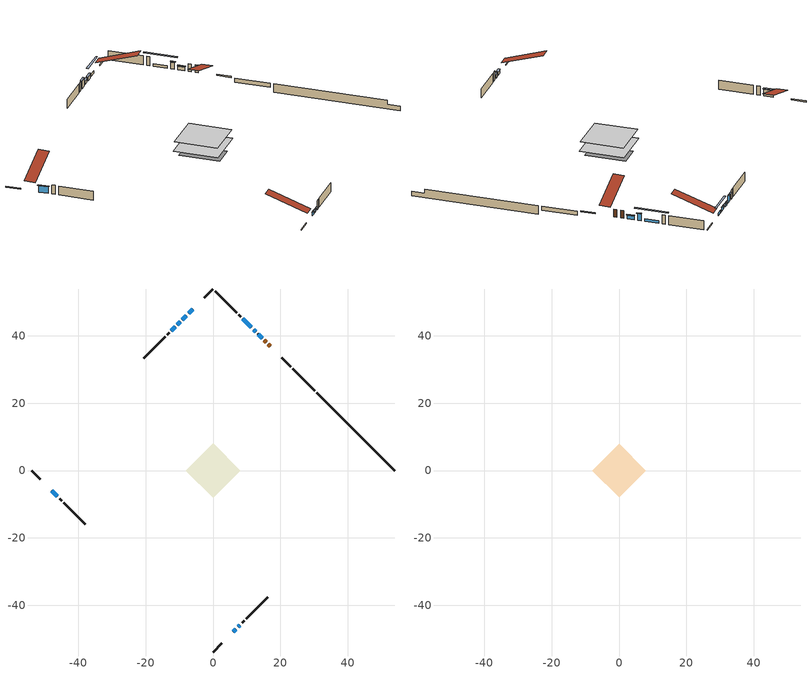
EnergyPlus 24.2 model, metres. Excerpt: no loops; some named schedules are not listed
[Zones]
conditioned space
 floor adiabatic (Floor2 construction): -4.9,0 0,4.9 4.9,0 0,-4.9 z0.9
 floor adiabatic (AdiabaticFloorConstruction): -8.13,0 0,8.13 8.13,0 0,-8.13 z0.9
 floor foundation (Slab1 construction): -5.77,1.68 -1.68,5.77 5.77,-1.68 1.68,-5.77 z-1.42
 floor foundation (Slab2 construction): -4.9,0 0,4.9 4.9,0 0,-4.9 z-0.23
 wall outside (RimJoist1 construction): 0,-53.89 2.65,-51.24 / -53.89,0 -51.24,-2.65 / 0,53.89 -2.65,51.24 / 23.05,30.84 20.4,33.49 z0.9:1.2
 wall outside (AdiabaticWallConstruction 1): 17.07,36.83 16.48,37.41 / 15.82,38.07 15.24,38.65 z0.9:2.93
 wall outside (AdiabaticWallConstruction): 14.58,39.31 13.36,40.53 / -7.9,45.99 -9.12,44.77 z0.9:1.84; -5.99,47.91 -7.24,46.65 / 11.4,42.49 8.89,45 z0.9:1.59; 12.71,41.19 12.06,41.83 / -47.91,-5.99 -46.18,-7.71 z0.9:2.68; -9.78,44.11 -10.57,43.32 z0.9:1.82; -11.23,42.67 -12.34,41.55 z0.9:2.88; 5.98,-47.91 6.78,-47.11 / 7.43,-46.46 8.01,-45.88 z0.9:1.79
 wall outside (Wall1 construction): 8.67,-45.23 9.25,-44.65 / -45.53,-8.37 -44.95,-8.95 / -13,40.89 -13.58,40.32 / 8.23,45.66 7.65,46.24 z0.9:3.34
 wall outside (Wall2 construction): 9.9,-43.99 16.24,-37.65 / -44.29,-9.6 -37.95,-15.94 / -14.23,39.66 -20.57,33.32 / 7,46.9 0.66,53.24 z0.9:3.34
 wall foundation (FoundationWall1 construction): 30.83,23.06,-1.42 30.83,23.06,0.9 51.59,2.31,0.9 51.59,2.31,-0.22 53.89,0,-0.22 53.89,0,-1.42
 wall foundation (FoundationWall2 construction): 30.17,23.72 23.71,30.18 z-0.23:0.9
 window (WindowConstruction): 14.58,39.31 13.36,40.53 z0.9:1.84
 window (WindowConstruction 9): -5.99,47.91 -7.24,46.65 z0.9:1.59
 window (WindowConstruction 1): 12.71,41.19 12.06,41.83 z0.9:2.68
 window (WindowConstruction 2): -47.91,-5.99 -46.18,-7.71 z0.9:2.68
 window (WindowConstruction 3): -7.9,45.99 -9.12,44.77 z0.9:1.84
 window (WindowConstruction 4): -9.78,44.11 -10.57,43.32 z0.9:1.81
 window (WindowConstruction 5): -11.23,42.67 -12.34,41.55 z0.9:2.88
 window (WindowConstruction 6): 5.99,-47.91 6.78,-47.11 z0.9:1.79
 window (WindowConstruction 7): 7.43,-46.46 8.01,-45.88 z0.9:1.79
 window (WindowConstruction 8): 11.4,42.49 8.89,45 z0.9:1.59
 door (Door): 17.06,36.83 16.48,37.41 z0.9:2.93
 door (Door 1): 15.82,38.07 15.24,38.65 z0.9:2.93
 ceiling adiabatic (AdiabaticFloorConstruction): 0,-8.13 8.13,0 0,8.13 -8.13,0 z0.9
attic - vented
 floor to conditioned space (Floor1 construction Reversed): -7.88,0 0,7.88 7.88,0 0,-7.88 z3.34
 roof outside (Roof1 construction): 5.33,-48.56,3.34 -2.34,-40.89,6.96 -4.37,-42.91,6.96 3.31,-50.59,3.34; -48.56,-5.33,3.34 -40.89,2.34,6.96 -42.91,4.37,6.96 -50.59,-3.31,3.34; -5.33,48.56,3.34 2.34,40.89,6.96 4.37,42.91,6.96 -3.31,50.59,3.34; 17.72,36.17,3.34 10.05,28.5,6.96 12.07,26.48,6.96 19.74,34.15,3.34
shading: 13.22,40.67 14.73,39.17 15.02,39.46 13.51,40.96 z2.04; -9.11,44.78 -4.12,49.77 -4.41,50.06 -9.4,45.07 z4.23; 11.92,41.98 12.85,41.04 13.14,41.34 12.21,42.27 z2.88; -46.04,-7.85 -48.05,-5.84 -48.34,-6.13 -46.33,-8.14 z2.88; -9.26,44.63 -7.76,46.13 -8.05,46.43 -9.55,44.92 z2.04; -10.71,43.18 -9.64,44.26 -9.93,44.55 -11,43.47 z2.02; -12.48,41.41 -11.08,42.81 -11.37,43.1 -12.77,41.7 z3.08; 6.92,-46.97 5.84,-48.05 6.13,-48.34 7.21,-47.26 z1.99; 8.15,-45.74 7.29,-46.6 7.58,-46.89 8.44,-46.03 z1.99; 7.02,46.87 13.27,40.62 13.56,40.91 7.31,47.16 z4.23
[Building]
Building 1: Terrain=Suburbs
[Site:Location]
Calgary Intl AP_AB: Latitude {deg}=51.11; Longitude {deg}=-114.02; Time Zone {hr}=-7; Elevation {m}=1084; Keep Site Location Information=Yes
[Site:GroundTemperature:Shallow]
0.326196, -1.55603, -1.70677, -0.813554, 2.7722, 6.34125, 9.43543, 11.3955, 11.562, 9.96783, 6.95256, 3.49299
[Site:WaterMainsTemperature]
Calculation Method=Schedule; Temperature Schedule=mains temperature schedule
[Material] Roughness=Rough; Thermal Absorptance=0.9
Name | Thickness {m} | Conductivity {W/m-K} | Density {kg/m3} | Specific Heat {J/kg-K} | Solar Absorptance | Visible Absorptance
asphalt or fiberglass shingles | 0.00635 | 0.162714 | 1121.4 | 1465.45 | 0.4 | 0.4
ceiling loosefill ins | 0.169333 | 0.0480833 | 16.02 | 1046.75 | 0.7 | 0.7
ceiling stud and cavity | 0.1397 | 0.163581 | 65.682 | 1177.47 | 0.7 | 0.7
concrete 4.0 in. | 0.1016 | 1.803125 | 2242.8 | 837.4 | 0.7 | 0.7
concrete 8.0 in. | 0.2032 | 1.803125 | 2242.8 | 837.4 | 0.7 | 0.7
door material | 0.04445 | 0.053851 | 512.64 | 1214.23 | 0.7 | 0.7
door material 1 | 0.04445 | 0.20624 | 512.64 | 1214.23 | 0.7 | 0.7
exterior vertical ins | 0.0460229 | 0.029427 | 32.04 | 1214.23 | 0.7 | 0.7
exterior vertical ins 1 | 0.0496917 | 0.029427 | 32.04 | 1214.23 | 0.7 | 0.7
floor covering | 0.0127 | 9.015625 | 54.468 | 1339.84 | 0.6 | 0.6
floor covering 1 | 0.0127 | 0.0433444 | 54.468 | 1339.84 | 0.6 | 0.6
floor rigid ins; wall rigid ins | 0.512978 | 0.029427 | 32.04 | 1214.23 | 0.7 | 0.7
floor stud and cavity | 0.0889 | 0.266847 | 50.32683 | 1063.81 | 0.7 | 0.7
floor stud and cavity 1 | 0.1397 | 1.75129 | 37.0049 | 1207.88 | 0.7 | 0.7
furniture material conditioned space 1 | 0.1524 | 0.115458 | 640.8 | 1214.23 | 0.6 | 0.6
gypsum board | 0.0127 | 0.160291 | 801 | 837.4 | 0.6 | 0.6
gypsum board 1 | 0.0127 | 0.160291 | 801 | 837.4 | 0.7 | 0.7
osb sheathing 0.5 in. | 0.0127 | 0.115458 | 512.64 | 1214.23 | 0.7 | 0.7
osb sheathing 0.75 in. | 0.01905 | 0.115458 | 512.64 | 1214.23 | 0.7 | 0.7
osb sheathing 2.0 in. | 0.0508 | 0.115458 | 512.64 | 1214.23 | 0.7 | 0.7
rim joist stud and cavity | 0.0508 | 0.0292424 | 125.044 | 1163.47 | 0.6 | 0.6
wall stud and cavity | 0.1397 | 0.119127 | 139.0536 | 1170.24 | 0.7 | 0.7
wall stud and cavity 1 | 0.1397 | 0.0934493 | 139.0536 | 1170.24 | 0.7 | 0.7
wall stud and cavity 2 | 0.0889 | 0.380278 | 52.3479 | 1209.89 | 0.7 | 0.7
wall stud and cavity 3 | 0.0889 | 0.391764 | 83.0341 | 1211.67 | 0.7 | 0.7
wood siding | 0.0254 | 0.102417 | 544.68 | 1172.36 | 0.4 | 0.4
wood siding 1; wood siding 2; wood siding 3 | 0.0254 | 0.102417 | 544.68 | 1172.36 | 0.7 | 0.7
[WindowMaterial:SimpleGlazingSystem]
Name | U-Factor {W/m2-K} | Solar Heat Gain Coefficient
WindowMaterial | 3.05987 | 0.6
WindowMaterial 1 | 2.938365 | 0.6
WindowMaterial 2 | 2.39782 | 0.62
WindowMaterial 3 | 3.07123 | 0.57
WindowMaterial 4 | 3.68332 | 0.63
WindowMaterial 5 | 3.071798 | 0.57
WindowMaterial 6 | 3.08145 | 0.54
WindowMaterial 7 | 4.701384 | 0.61
[Construction]
AdiabaticFloorConstruction: floor stud and cavity 1, floor rigid ins, osb sheathing 0.75 in., floor covering 1
AdiabaticWallConstruction: wood siding 2, wall rigid ins, wall stud and cavity 2, gypsum board
AdiabaticWallConstruction 1: wood siding 3, wall rigid ins, wall stud and cavity 2, gypsum board
Door: door material
Door 1: door material 1
Floor1 construction Reversed: gypsum board, ceiling stud and cavity, ceiling loosefill ins
Floor2 construction: floor stud and cavity, floor covering
FoundationWall1 construction; FoundationWall2 construction: concrete 8.0 in., gypsum board 1
furniture construction conditioned space 1: furniture material conditioned space 1
PartitionWallConstruction: gypsum board, wall stud and cavity 3, gypsum board
RimJoist1 construction: wood siding 1, osb sheathing 2.0 in., rim joist stud and cavity
Roof1 construction: asphalt or fiberglass shingles
Slab1 construction; Slab2 construction: concrete 4.0 in.
Wall1 construction: wood siding, osb sheathing 0.5 in., wall stud and cavity, gypsum board
Wall2 construction: wood siding, osb sheathing 0.5 in., wall stud and cavity 1, gypsum board
WindowConstruction; WindowConstruction 3: WindowMaterial
WindowConstruction 1: WindowMaterial 1
WindowConstruction 2: WindowMaterial 2
WindowConstruction 4: WindowMaterial 3
WindowConstruction 5: WindowMaterial 4
WindowConstruction 6: WindowMaterial 5
WindowConstruction 7: WindowMaterial 6
WindowConstruction 8; WindowConstruction 9: WindowMaterial 7
[Zone] Multiplier=1; Part of Total Floor Area=Yes
Name | Volume {m3}
attic - vented | 72.8805
conditioned space | 630.8
[Space]
Name | Zone | Volume {m3}
attic - vented 1 | attic - vented | 72.8805
conditioned space 1 | conditioned space | 630.8
[ZoneInfiltration:EffectiveLeakageArea]
infil attic - vented 1: Zone or Space=attic - vented 1; Schedule=Always On Discrete; Effective Air Leakage Area {cm2}=4255.54; Stack Coefficient=0.000251527; Wind Coefficient=1.07155e-05
[ZoneMixing]
whole house fan mix: Zone or Space=attic - vented; Schedule=Always On Continuous; Design Flow Rate Calculation Method=Flow/Zone; Design Flow Rate {m3/s}=0; Source Zone or Space=conditioned space
[SurfaceProperty:ExposedFoundationPerimeter] Exposed Perimeter Calculation Method=TotalExposedPerimeter
Name | Total Exposed Perimeter {m}
Slab1 | 32.614
Slab2 | 9.144
[InternalMass] Zone or ZoneList=conditioned space; Space or SpaceList=conditioned space 1
Name | Construction | Surface Area {m2}
furniture mass conditioned space 1 | furniture construction conditioned space 1 | 115.692
partition wall mass | PartitionWallConstruction | 241.2
[Lights]
interior lighting: Zone or ZoneList or Space or SpaceList=conditioned space 1; Schedule=interior lighting schedule; Design Level Calculation Method=LightingLevel; Lighting Level {W}=343.2; Return Air Fraction=0; Fraction Radiant=0.6; Fraction Visible=0.2; Fraction Replaceable=1
[People]
occupants: Zone or ZoneList or Space or SpaceList=conditioned space 1; Number of People Schedule=occupants schedule; Number of People Calculation Method=People; Number of People=3; Fraction Radiant=0.314171; Sensible Heat Fraction=0.56303; Activity Level Schedule=occupants activity schedule; Carbon Dioxide Generation Rate {m3/s-W}=0; Enable ASHRAE 55 Comfort Warnings=No; Mean Radiant Temperature Calculation Type=EnclosureAveraged
[ElectricEquipment] Zone or ZoneList or Space or SpaceList=conditioned space 1; Design Level Calculation Method=EquipmentLevel
Name | Schedule | Design Level {W} | Fraction Latent | Fraction Radiant | Fraction Lost
clothes dryer | clothes dryer schedule | 140.772 | 0.015 | 0.081 | 0.85
clothes washer | clothes washer schedule | 32.1985 | 0.03 | 0.162 | 0.7
cooking range | cooking range schedule | 215.147 | 0.08 | 0.432 | 0.2
dishwasher | dishwasher schedule | 66.8632 | 0.3 | 0.18 | 0.4
fridge | fridge schedule | 72.9452 | 0 | 0.6 | 0
mech vent bath fan 0 | mech vent bath fan 0 schedule | 50.2 | 0 | 0 | 1
mech vent bath fan 1 | mech vent bath fan 1 schedule | 50.2 | 0 | 0 | 1
mech vent house fan | mech vent house fan schedule | 0 | 0 | 0 | 1
mech vent house fan cfis | mech vent house fan cfis schedule | 0 | 0 | 0 | 0
misc plug loads | misc plug loads schedule | 494.7 | 0.045 | 0.513 | 0.1
whole house fan | Always On Discrete | 0 | 0 | 0 | 1
[OtherEquipment] Zone or ZoneList or Space or SpaceList=conditioned space 1; Design Level Calculation Method=EquipmentLevel
Name | Fuel Type | Schedule | Design Level {W} | Fraction Latent | Fraction Radiant | Fraction Lost
clothes dryer 1 | Electricity | clothes dryer schedule | 0 | 0.015 | 0.081 | 0.85
cooking range 1 | Electricity | cooking range schedule | 0 | 0.08 | 0.432 | 0.2
general water use latent | None | general water use schedule | 62.594 | 1 | 0 | 0
general water use sensible | None | general water use schedule | -61.6891 | 0 | 0.6 | 0
mech vent house fan latent load | None | Always On Discrete | 0 | 1 | 0 | 0
mech vent house fan sensible load | None | Always On Discrete | 0 | 0 | 0 | 0
water heater energy adjustment1 | NaturalGas | Always On Discrete | 0.01 | 0 | 0 | 1
[ZoneInfiltration:DesignFlowRate] Zone or ZoneList or Space or SpaceList=conditioned space 1; Schedule=Always On Discrete; Design Flow Rate Calculation Method=Flow/Zone; Design Flow Rate {m3/s}=0
infil flow; natural vent flow; whole house fan flow
[Foundation:Kiva] Initial Indoor Air Temperature {C}=18; Wall Height Above Grade {m}=0.899983; Wall Depth Below Slab {m}=0.2032; Custom Block X Position 1 {m}=0.2159; Custom Block Z Position 1 {m}=0
Name | Custom Block Material Name 1 | Custom Block Depth 1 {m}
Foundation Kiva 1 | exterior vertical ins | 2.31999
Foundation Kiva 2 | exterior vertical ins 1 | 1.12999
[Foundation:Kiva:Settings]
Soil Conductivity {W/m-K}=0.849921; Soil Density {kg/m3}=1842.3; Soil Specific Heat {J/kg-K}=418.7; Ground Solar Absorptivity=0.9; Ground Thermal Absorptivity=0.9; Ground Surface Roughness {m}=0.03; Far-Field Width {m}=40; Deep-Ground Boundary Condition=ZeroFlux; Deep-Ground Depth {m}=40; Minimum Cell Dimension {m}=0.2; Maximum Cell Growth Coefficient=3; Simulation Timestep=Timestep
[Exterior:Lights]
exterior lighting: Schedule=exterior lighting schedule; Design Level {W}=75.6
[Schedule:Constant]
Name | Hourly Value
Always On Continuous; mech vent house fan schedule; mech vent house fan cfis schedule; Always On Discrete | 1
occupants activity schedule | 117.228
fridge schedule | 0
[Schedule:Week:Daily]
interior lighting schedule Week Rule - Jan1-Jan27: interior lighting schedule day, interior lighting schedule day, interior lighting schedule day, interior lighting schedule day, interior lighting schedule day, interior lighting schedule day, interior lighting schedule day, interior lighting schedule default day, interior lighting schedule default day, interior lighting schedule default day, interior lighting schedule default day, interior lighting schedule default day
interior lighting schedule Week Rule - Jan28-Feb3: interior lighting schedule day, interior lighting schedule day, interior lighting schedule day, interior lighting schedule day, interior lighting schedule day 1, interior lighting schedule day 1, interior lighting schedule day 1, interior lighting schedule default day, interior lighting schedule default day, interior lighting schedule default day, interior lighting schedule default day, interior lighting schedule default day
interior lighting schedule Week Rule - Feb4-Feb24: interior lighting schedule day 1, interior lighting schedule day 1, interior lighting schedule day 1, interior lighting schedule day 1, interior lighting schedule day 1, interior lighting schedule day 1, interior lighting schedule day 1, interior lighting schedule default day, interior lighting schedule default day, interior lighting schedule default day, interior lighting schedule default day, interior lighting schedule default day
interior lighting schedule Week Rule - Feb25-Mar3: interior lighting schedule day 1, interior lighting schedule day 1, interior lighting schedule day 1, interior lighting schedule day 1, interior lighting schedule day 2, interior lighting schedule day 2, interior lighting schedule day 2, interior lighting schedule default day, interior lighting schedule default day, interior lighting schedule default day, interior lighting schedule default day, interior lighting schedule default day
interior lighting schedule Week Rule - Mar4-Mar31: interior lighting schedule day 2, interior lighting schedule day 2, interior lighting schedule day 2, interior lighting schedule day 2, interior lighting schedule day 2, interior lighting schedule day 2, interior lighting schedule day 2, interior lighting schedule default day, interior lighting schedule default day, interior lighting schedule default day, interior lighting schedule default day, interior lighting schedule default day
interior lighting schedule Week Rule - Apr1-Apr28: interior lighting schedule day 3, interior lighting schedule day 3, interior lighting schedule day 3, interior lighting schedule day 3, interior lighting schedule day 3, interior lighting schedule day 3, interior lighting schedule day 3, interior lighting schedule default day, interior lighting schedule default day, interior lighting schedule default day, interior lighting schedule default day, interior lighting schedule default day
interior lighting schedule Week Rule - Apr29-May5: interior lighting schedule day 3, interior lighting schedule day 3, interior lighting schedule day 4, interior lighting schedule day 4, interior lighting schedule day 4, interior lighting schedule day 4, interior lighting schedule day 4, interior lighting schedule default day, interior lighting schedule default day, interior lighting schedule default day, interior lighting schedule default day, interior lighting schedule default day
interior lighting schedule Week Rule - May6-May26: interior lighting schedule day 4, interior lighting schedule day 4, interior lighting schedule day 4, interior lighting schedule day 4, interior lighting schedule day 4, interior lighting schedule day 4, interior lighting schedule day 4, interior lighting schedule default day, interior lighting schedule default day, interior lighting schedule default day, interior lighting schedule default day, interior lighting schedule default day
interior lighting schedule Week Rule - May27-Jun2: interior lighting schedule day 4, interior lighting schedule day 4, interior lighting schedule day 4, interior lighting schedule day 4, interior lighting schedule day 4, interior lighting schedule day 5, interior lighting schedule day 5, interior lighting schedule default day, interior lighting schedule default day, interior lighting schedule default day, interior lighting schedule default day, interior lighting schedule default day
interior lighting schedule Week Rule - Jun3-Jun30: interior lighting schedule day 5, interior lighting schedule day 5, interior lighting schedule day 5, interior lighting schedule day 5, interior lighting schedule day 5, interior lighting schedule day 5, interior lighting schedule day 5, interior lighting schedule default day, interior lighting schedule default day, interior lighting schedule default day, interior lighting schedule default day, interior lighting schedule default day
interior lighting schedule Week Rule - Jul1-Jul28: interior lighting schedule day 6, interior lighting schedule day 6, interior lighting schedule day 6, interior lighting schedule day 6, interior lighting schedule day 6, interior lighting schedule day 6, interior lighting schedule day 6, interior lighting schedule default day, interior lighting schedule default day, interior lighting schedule default day, interior lighting schedule default day, interior lighting schedule default day
interior lighting schedule Week Rule - Jul29-Aug4: interior lighting schedule day 6, interior lighting schedule day 6, interior lighting schedule day 6, interior lighting schedule day 7, interior lighting schedule day 7, interior lighting schedule day 7, interior lighting schedule day 7, interior lighting schedule default day, interior lighting schedule default day, interior lighting schedule default day, interior lighting schedule default day, interior lighting schedule default day
interior lighting schedule Week Rule - Aug5-Aug25: interior lighting schedule day 7, interior lighting schedule day 7, interior lighting schedule day 7, interior lighting schedule day 7, interior lighting schedule day 7, interior lighting schedule day 7, interior lighting schedule day 7, interior lighting schedule default day, interior lighting schedule default day, interior lighting schedule default day, interior lighting schedule default day, interior lighting schedule default day
interior lighting schedule Week Rule - Aug26-Sep1: interior lighting schedule day 7, interior lighting schedule day 7, interior lighting schedule day 7, interior lighting schedule day 7, interior lighting schedule day 7, interior lighting schedule day 7, interior lighting schedule day 8, interior lighting schedule default day, interior lighting schedule default day, interior lighting schedule default day, interior lighting schedule default day, interior lighting schedule default day
interior lighting schedule Week Rule - Sep2-Sep29: interior lighting schedule day 8, interior lighting schedule day 8, interior lighting schedule day 8, interior lighting schedule day 8, interior lighting schedule day 8, interior lighting schedule day 8, interior lighting schedule day 8, interior lighting schedule default day, interior lighting schedule default day, interior lighting schedule default day, interior lighting schedule default day, interior lighting schedule default day
interior lighting schedule Week Rule - Sep30-Oct6: interior lighting schedule day 8, interior lighting schedule day 9, interior lighting schedule day 9, interior lighting schedule day 9, interior lighting schedule day 9, interior lighting schedule day 9, interior lighting schedule day 9, interior lighting schedule default day, interior lighting schedule default day, interior lighting schedule default day, interior lighting schedule default day, interior lighting schedule default day
interior lighting schedule Week Rule - Oct7-Oct27: interior lighting schedule day 9, interior lighting schedule day 9, interior lighting schedule day 9, interior lighting schedule day 9, interior lighting schedule day 9, interior lighting schedule day 9, interior lighting schedule day 9, interior lighting schedule default day, interior lighting schedule default day, interior lighting schedule default day, interior lighting schedule default day, interior lighting schedule default day
interior lighting schedule Week Rule - Oct28-Nov3: interior lighting schedule day 9, interior lighting schedule day 9, interior lighting schedule day 9, interior lighting schedule day 9, interior lighting schedule day 10, interior lighting schedule day 10, interior lighting schedule day 10, interior lighting schedule default day, interior lighting schedule default day, interior lighting schedule default day, interior lighting schedule default day, interior lighting schedule default day
interior lighting schedule Week Rule - Nov4-Nov24: interior lighting schedule day 10, interior lighting schedule day 10, interior lighting schedule day 10, interior lighting schedule day 10, interior lighting schedule day 10, interior lighting schedule day 10, interior lighting schedule day 10, interior lighting schedule default day, interior lighting schedule default day, interior lighting schedule default day, interior lighting schedule default day, interior lighting schedule default day
interior lighting schedule Week Rule - Nov25-Dec1: interior lighting schedule day 10, interior lighting schedule day 10, interior lighting schedule day 10, interior lighting schedule day 10, interior lighting schedule day 10, interior lighting schedule day 10, interior lighting schedule day 11, interior lighting schedule default day, interior lighting schedule default day, interior lighting schedule default day, interior lighting schedule default day, interior lighting schedule default day
interior lighting schedule Week Rule - Dec2-Dec31: interior lighting schedule day 11, interior lighting schedule day 11, interior lighting schedule day 11, interior lighting schedule day 11, interior lighting schedule day 11, interior lighting schedule day 11, interior lighting schedule day 11, interior lighting schedule default day, interior lighting schedule default day, interior lighting schedule default day, interior lighting schedule default day, interior lighting schedule default day
occupants schedule Week Rule - Jan1-Dec31: occupants schedule day, occupants schedule day, occupants schedule day, occupants schedule day, occupants schedule day, occupants schedule day, occupants schedule day, occupants schedule default day, occupants schedule default day, occupants schedule default day, occupants schedule default day, occupants schedule default day
clothes dryer schedule Week Rule - Jan1-Dec31: clothes dryer schedule day, clothes dryer schedule day, clothes dryer schedule day, clothes dryer schedule day, clothes dryer schedule day, clothes dryer schedule day, clothes dryer schedule day, clothes dryer schedule default day, clothes dryer schedule default day, clothes dryer schedule default day, clothes dryer schedule default day, clothes dryer schedule default day
clothes washer schedule Week Rule - Jan1-Dec31: clothes washer schedule day, clothes washer schedule day, clothes washer schedule day, clothes washer schedule day, clothes washer schedule day, clothes washer schedule day, clothes washer schedule day, clothes washer schedule default day, clothes washer schedule default day, clothes washer schedule default day, clothes washer schedule default day, clothes washer schedule default day
cooking range schedule Week Rule - Jan1-Dec31: cooking range schedule day, cooking range schedule day, cooking range schedule day, cooking range schedule day, cooking range schedule day, cooking range schedule day, cooking range schedule day, cooking range schedule default day, cooking range schedule default day, cooking range schedule default day, cooking range schedule default day, cooking range schedule default day
dishwasher schedule Week Rule - Jan1-Dec31: dishwasher schedule day, dishwasher schedule day, dishwasher schedule day, dishwasher schedule day, dishwasher schedule day, dishwasher schedule day, dishwasher schedule day, dishwasher schedule default day, dishwasher schedule default day, dishwasher schedule default day, dishwasher schedule default day, dishwasher schedule default day
mech vent bath fan 0 schedule Week Rule - Jan1-Dec31: mech vent bath fan 0 schedule day, mech vent bath fan 0 schedule day, mech vent bath fan 0 schedule day, mech vent bath fan 0 schedule day, mech vent bath fan 0 schedule day, mech vent bath fan 0 schedule day, mech vent bath fan 0 schedule day, mech vent bath fan 0 schedule default day, mech vent bath fan 0 schedule default day, mech vent bath fan 0 schedule default day, mech vent bath fan 0 schedule default day, mech vent bath fan 0 schedule default day
mech vent bath fan 1 schedule Week Rule - Jan1-Dec31: mech vent bath fan 1 schedule day, mech vent bath fan 1 schedule day, mech vent bath fan 1 schedule day, mech vent bath fan 1 schedule day, mech vent bath fan 1 schedule day, mech vent bath fan 1 schedule day, mech vent bath fan 1 schedule day, mech vent bath fan 1 schedule default day, mech vent bath fan 1 schedule default day, mech vent bath fan 1 schedule default day, mech vent bath fan 1 schedule default day, mech vent bath fan 1 schedule default day
misc plug loads schedule Week Rule - Jan1-Dec31: misc plug loads schedule day, misc plug loads schedule day, misc plug loads schedule day, misc plug loads schedule day, misc plug loads schedule day, misc plug loads schedule day, misc plug loads schedule day, misc plug loads schedule default day, misc plug loads schedule default day, misc plug loads schedule default day, misc plug loads schedule default day, misc plug loads schedule default day
general water use schedule Week Rule - Jan1-Dec31: general water use schedule day, general water use schedule day, general water use schedule day, general water use schedule day, general water use schedule day, general water use schedule day, general water use schedule day, general water use schedule default day, general water use schedule default day, general water use schedule default day, general water use schedule default day, general water use schedule default day
exterior lighting schedule Week Rule - Jan1-Jan27: exterior lighting schedule day, exterior lighting schedule day, exterior lighting schedule day, exterior lighting schedule day, exterior lighting schedule day, exterior lighting schedule day, exterior lighting schedule day, exterior lighting schedule default day, exterior lighting schedule default day, exterior lighting schedule default day, exterior lighting schedule default day, exterior lighting schedule default day
exterior lighting schedule Week Rule - Jan28-Feb3: exterior lighting schedule day, exterior lighting schedule day, exterior lighting schedule day, exterior lighting schedule day, exterior lighting schedule day 1, exterior lighting schedule day 1, exterior lighting schedule day 1, exterior lighting schedule default day, exterior lighting schedule default day, exterior lighting schedule default day, exterior lighting schedule default day, exterior lighting schedule default day
exterior lighting schedule Week Rule - Feb4-Feb24: exterior lighting schedule day 1, exterior lighting schedule day 1, exterior lighting schedule day 1, exterior lighting schedule day 1, exterior lighting schedule day 1, exterior lighting schedule day 1, exterior lighting schedule day 1, exterior lighting schedule default day, exterior lighting schedule default day, exterior lighting schedule default day, exterior lighting schedule default day, exterior lighting schedule default day
exterior lighting schedule Week Rule - Feb25-Mar3: exterior lighting schedule day 1, exterior lighting schedule day 1, exterior lighting schedule day 1, exterior lighting schedule day 1, exterior lighting schedule day 2, exterior lighting schedule day 2, exterior lighting schedule day 2, exterior lighting schedule default day, exterior lighting schedule default day, exterior lighting schedule default day, exterior lighting schedule default day, exterior lighting schedule default day
exterior lighting schedule Week Rule - Mar4-Mar31: exterior lighting schedule day 2, exterior lighting schedule day 2, exterior lighting schedule day 2, exterior lighting schedule day 2, exterior lighting schedule day 2, exterior lighting schedule day 2, exterior lighting schedule day 2, exterior lighting schedule default day, exterior lighting schedule default day, exterior lighting schedule default day, exterior lighting schedule default day, exterior lighting schedule default day
exterior lighting schedule Week Rule - Apr1-Apr28: exterior lighting schedule day 3, exterior lighting schedule day 3, exterior lighting schedule day 3, exterior lighting schedule day 3, exterior lighting schedule day 3, exterior lighting schedule day 3, exterior lighting schedule day 3, exterior lighting schedule default day, exterior lighting schedule default day, exterior lighting schedule default day, exterior lighting schedule default day, exterior lighting schedule default day
exterior lighting schedule Week Rule - Apr29-May5: exterior lighting schedule day 3, exterior lighting schedule day 3, exterior lighting schedule day 4, exterior lighting schedule day 4, exterior lighting schedule day 4, exterior lighting schedule day 4, exterior lighting schedule day 4, exterior lighting schedule default day, exterior lighting schedule default day, exterior lighting schedule default day, exterior lighting schedule default day, exterior lighting schedule default day
exterior lighting schedule Week Rule - May6-May26: exterior lighting schedule day 4, exterior lighting schedule day 4, exterior lighting schedule day 4, exterior lighting schedule day 4, exterior lighting schedule day 4, exterior lighting schedule day 4, exterior lighting schedule day 4, exterior lighting schedule default day, exterior lighting schedule default day, exterior lighting schedule default day, exterior lighting schedule default day, exterior lighting schedule default day
exterior lighting schedule Week Rule - May27-Jun2: exterior lighting schedule day 4, exterior lighting schedule day 4, exterior lighting schedule day 4, exterior lighting schedule day 4, exterior lighting schedule day 4, exterior lighting schedule day 5, exterior lighting schedule day 5, exterior lighting schedule default day, exterior lighting schedule default day, exterior lighting schedule default day, exterior lighting schedule default day, exterior lighting schedule default day
exterior lighting schedule Week Rule - Jun3-Jun30: exterior lighting schedule day 5, exterior lighting schedule day 5, exterior lighting schedule day 5, exterior lighting schedule day 5, exterior lighting schedule day 5, exterior lighting schedule day 5, exterior lighting schedule day 5, exterior lighting schedule default day, exterior lighting schedule default day, exterior lighting schedule default day, exterior lighting schedule default day, exterior lighting schedule default day
exterior lighting schedule Week Rule - Jul1-Jul28: exterior lighting schedule day 6, exterior lighting schedule day 6, exterior lighting schedule day 6, exterior lighting schedule day 6, exterior lighting schedule day 6, exterior lighting schedule day 6, exterior lighting schedule day 6, exterior lighting schedule default day, exterior lighting schedule default day, exterior lighting schedule default day, exterior lighting schedule default day, exterior lighting schedule default day
exterior lighting schedule Week Rule - Jul29-Aug4: exterior lighting schedule day 6, exterior lighting schedule day 6, exterior lighting schedule day 6, exterior lighting schedule day 7, exterior lighting schedule day 7, exterior lighting schedule day 7, exterior lighting schedule day 7, exterior lighting schedule default day, exterior lighting schedule default day, exterior lighting schedule default day, exterior lighting schedule default day, exterior lighting schedule default day
exterior lighting schedule Week Rule - Aug5-Aug25: exterior lighting schedule day 7, exterior lighting schedule day 7, exterior lighting schedule day 7, exterior lighting schedule day 7, exterior lighting schedule day 7, exterior lighting schedule day 7, exterior lighting schedule day 7, exterior lighting schedule default day, exterior lighting schedule default day, exterior lighting schedule default day, exterior lighting schedule default day, exterior lighting schedule default day
exterior lighting schedule Week Rule - Aug26-Sep1: exterior lighting schedule day 7, exterior lighting schedule day 7, exterior lighting schedule day 7, exterior lighting schedule day 7, exterior lighting schedule day 7, exterior lighting schedule day 7, exterior lighting schedule day 8, exterior lighting schedule default day, exterior lighting schedule default day, exterior lighting schedule default day, exterior lighting schedule default day, exterior lighting schedule default day
exterior lighting schedule Week Rule - Sep2-Sep29: exterior lighting schedule day 8, exterior lighting schedule day 8, exterior lighting schedule day 8, exterior lighting schedule day 8, exterior lighting schedule day 8, exterior lighting schedule day 8, exterior lighting schedule day 8, exterior lighting schedule default day, exterior lighting schedule default day, exterior lighting schedule default day, exterior lighting schedule default day, exterior lighting schedule default day
exterior lighting schedule Week Rule - Sep30-Oct6: exterior lighting schedule day 8, exterior lighting schedule day 9, exterior lighting schedule day 9, exterior lighting schedule day 9, exterior lighting schedule day 9, exterior lighting schedule day 9, exterior lighting schedule day 9, exterior lighting schedule default day, exterior lighting schedule default day, exterior lighting schedule default day, exterior lighting schedule default day, exterior lighting schedule default day
exterior lighting schedule Week Rule - Oct7-Oct27: exterior lighting schedule day 9, exterior lighting schedule day 9, exterior lighting schedule day 9, exterior lighting schedule day 9, exterior lighting schedule day 9, exterior lighting schedule day 9, exterior lighting schedule day 9, exterior lighting schedule default day, exterior lighting schedule default day, exterior lighting schedule default day, exterior lighting schedule default day, exterior lighting schedule default day
exterior lighting schedule Week Rule - Oct28-Nov3: exterior lighting schedule day 9, exterior lighting schedule day 9, exterior lighting schedule day 9, exterior lighting schedule day 9, exterior lighting schedule day 10, exterior lighting schedule day 10, exterior lighting schedule day 10, exterior lighting schedule default day, exterior lighting schedule default day, exterior lighting schedule default day, exterior lighting schedule default day, exterior lighting schedule default day
[Schedule:Year]
interior lighting schedule: interior lighting schedule Week Rule - Jan1-Jan27, 1, 1, 1, 27, interior lighting schedule Week Rule - Jan28-Feb3, 1, 28, 2, 3, interior lighting schedule Week Rule - Feb4-Feb24, 2, 4, 2, 24, interior lighting schedule Week Rule - Feb25-Mar3, 2, 25, 3, 3, interior lighting schedule Week Rule - Mar4-Mar31, 3, 4, 3, 31, interior lighting schedule Week Rule - Apr1-Apr28, 4, 1, 4, 28, interior lighting schedule Week Rule - Apr29-May5, 4, 29, 5, 5, interior lighting schedule Week Rule - May6-May26, 5, 6, 5, 26, interior lighting schedule Week Rule - May27-Jun2, 5, 27, 6, 2, interior lighting schedule Week Rule - Jun3-Jun30, 6, 3, 6, 30, interior lighting schedule Week Rule - Jul1-Jul28, 7, 1, 7, 28, interior lighting schedule Week Rule - Jul29-Aug4, 7, 29, 8, 4, interior lighting schedule Week Rule - Aug5-Aug25, 8, 5, 8, 25, interior lighting schedule Week Rule - Aug26-Sep1, 8, 26, 9, 1, interior lighting schedule Week Rule - Sep2-Sep29, 9, 2, 9, 29, interior lighting schedule Week Rule - Sep30-Oct6, 9, 30, 10, 6, interior lighting schedule Week Rule - Oct7-Oct27, 10, 7, 10, 27, interior lighting schedule Week Rule - Oct28-Nov3, 10, 28, 11, 3, interior lighting schedule Week Rule - Nov4-Nov24, 11, 4, 11, 24, interior lighting schedule Week Rule - Nov25-Dec1, 11, 25, 12, 1, interior lighting schedule Week Rule - Dec2-Dec31, 12, 2, 12, 31
occupants schedule: occupants schedule Week Rule - Jan1-Dec31, 1, 1, 12, 31
clothes dryer schedule: clothes dryer schedule Week Rule - Jan1-Dec31, 1, 1, 12, 31
clothes washer schedule: clothes washer schedule Week Rule - Jan1-Dec31, 1, 1, 12, 31
cooking range schedule: cooking range schedule Week Rule - Jan1-Dec31, 1, 1, 12, 31
dishwasher schedule: dishwasher schedule Week Rule - Jan1-Dec31, 1, 1, 12, 31
mech vent bath fan 0 schedule: mech vent bath fan 0 schedule Week Rule - Jan1-Dec31, 1, 1, 12, 31
mech vent bath fan 1 schedule: mech vent bath fan 1 schedule Week Rule - Jan1-Dec31, 1, 1, 12, 31
misc plug loads schedule: misc plug loads schedule Week Rule - Jan1-Dec31, 1, 1, 12, 31
general water use schedule: general water use schedule Week Rule - Jan1-Dec31, 1, 1, 12, 31
exterior lighting schedule: exterior lighting schedule Week Rule - Jan1-Jan27, 1, 1, 1, 27, exterior lighting schedule Week Rule - Jan28-Feb3, 1, 28, 2, 3, exterior lighting schedule Week Rule - Feb4-Feb24, 2, 4, 2, 24, exterior lighting schedule Week Rule - Feb25-Mar3, 2, 25, 3, 3, exterior lighting schedule Week Rule - Mar4-Mar31, 3, 4, 3, 31, exterior lighting schedule Week Rule - Apr1-Apr28, 4, 1, 4, 28, exterior lighting schedule Week Rule - Apr29-May5, 4, 29, 5, 5, exterior lighting schedule Week Rule - May6-May26, 5, 6, 5, 26, exterior lighting schedule Week Rule - May27-Jun2, 5, 27, 6, 2, exterior lighting schedule Week Rule - Jun3-Jun30, 6, 3, 6, 30, exterior lighting schedule Week Rule - Jul1-Jul28, 7, 1, 7, 28, exterior lighting schedule Week Rule - Jul29-Aug4, 7, 29, 8, 4, exterior lighting schedule Week Rule - Aug5-Aug25, 8, 5, 8, 25, exterior lighting schedule Week Rule - Aug26-Sep1, 8, 26, 9, 1, exterior lighting schedule Week Rule - Sep2-Sep29, 9, 2, 9, 29, exterior lighting schedule Week Rule - Sep30-Oct6, 9, 30, 10, 6, exterior lighting schedule Week Rule - Oct7-Oct27, 10, 7, 10, 27, exterior lighting schedule Week Rule - Oct28-Nov3, 10, 28, 11, 3, exterior lighting schedule Week Rule - Nov4-Nov24, 11, 4, 11, 24, exterior lighting schedule Week Rule - Nov25-Dec1, 11, 25, 12, 1, exterior lighting schedule Week Rule - Dec2-Dec31, 12, 2, 12, 31
[Schedule:Compact]
mains temperature schedule: Through: 01/01, For: AllDays, Until: 24:00, 5.30611, Through: 01/02, For: AllDays, Until: 24:00, 5.24556, Through: 01/03, For: AllDays, Until: 24:00, 5.18611, Through: 01/04, For: AllDays, Until: 24:00, 5.12778, Through: 01/05, For: AllDays, Until: 24:00, 5.07, Through: 01/06, For: AllDays, Until: 24:00, 5.01278, Through: 01/07, For: AllDays, Until: 24:00, 4.95722, Through: 01/08, For: AllDays, Until: 24:00, 4.90222, Through: 01/09, For: AllDays, Until: 24:00, 4.84778, Through: 01/10, For: AllDays, Until: 24:00, 4.795, Through: 01/11, For: AllDays, Until: 24:00, 4.74278, Through: 01/12, For: AllDays, Until: 24:00, 4.69167, Through: 01/13, For: AllDays, Until: 24:00, 4.64111, Through: 01/14, For: AllDays, Until: 24:00, 4.59222, Through: 01/15, For: AllDays, Until: 24:00, 4.54389, Through: 01/16, For: AllDays, Until: 24:00, 4.49722, Through: 01/17, For: AllDays, Until: 24:00, 4.45111, Through: 01/18, For: AllDays, Until: 24:00, 4.40611, Through: 01/19, For: AllDays, Until: 24:00, 4.36222, Through: 01/20, For: AllDays, Until: 24:00, 4.32, Through: 01/21, For: AllDays, Until: 24:00, 4.27833, Through: 01/22, For: AllDays, Until: 24:00, 4.23778, Through: 01/23, For: AllDays, Until: 24:00, 4.19833, Through: 01/24, For: AllDays, Until: 24:00, 4.16056, Through: 01/25, For: AllDays, Until: 24:00, 4.12333, Through: 01/26, For: AllDays, Until: 24:00, 4.08778, Through: 01/27, For: AllDays, Until: 24:00, 4.05278, Through: 01/28, For: AllDays, Until: 24:00, 4.01944, Through: 01/29, For: AllDays, Until: 24:00, 3.98722, Through: 01/30, For: AllDays, Until: 24:00, 3.95611, Through: 01/31, For: AllDays, Until: 24:00, 3.92667, Through: 02/01, For: AllDays, Until: 24:00, 3.89778, Through: 02/02, For: AllDays, Until: 24:00, 3.87056, Through: 02/03, For: AllDays, Until: 24:00, 3.84444, Through: 02/04, For: AllDays, Until: 24:00, 3.82, Through: 02/05, For: AllDays, Until: 24:00, 3.79611, Through: 02/06, For: AllDays, Until: 24:00, 3.77389, Through: 02/07, For: AllDays, Until: 24:00, 3.75333, Through: 02/08, For: AllDays, Until: 24:00, 3.73333, Through: 02/09, For: AllDays, Until: 24:00, 3.715, Through: 02/10, For: AllDays, Until: 24:00, 3.69778, Through: 02/11, For: AllDays, Until: 24:00, 3.68222, Through: 02/12, For: AllDays, Until: 24:00, 3.66778, Through: 02/13, For: AllDays, Until: 24:00, 3.65444, Through: 02/14, For: AllDays, Until: 24:00, 3.64278, Through: 02/15, For: AllDays, Until: 24:00, 3.63222, Through: 02/16, For: AllDays, Until: 24:00, 3.62278, Through: 02/17, For: AllDays, Until: 24:00, 3.615, Through: 02/18, For: AllDays, Until: 24:00, 3.60833, Through: 02/19, For: AllDays, Until: 24:00, 3.60333, Through: 02/20, For: AllDays, Until: 24:00, 3.59944, Through: 02/21, For: AllDays, Until: 24:00, 3.59667, Through: 02/22, For: AllDays, Until: 24:00, 3.59556, Through: 02/23, For: AllDays, Until: 24:00, 3.59556, Through: 02/24, For: AllDays, Until: 24:00, 3.59722, Through: 02/25, For: AllDays, Until: 24:00, 3.6, Through: 02/26, For: AllDays, Until: 24:00, 3.60389, Through: 02/27, For: AllDays, Until: 24:00, 3.60944, Through: 02/28, For: AllDays, Until: 24:00, 3.61611, Through: 03/01, For: AllDays, Until: 24:00, 3.62444, Through: 03/02, For: AllDays, Until: 24:00, 3.63333, Through: 03/03, For: AllDays, Until: 24:00, 3.64444, Through: 03/04, For: AllDays, Until: 24:00, 3.65611, Through: 03/05, For: AllDays, Until: 24:00, 3.67, Through: 03/06, For: AllDays, Until: 24:00, 3.68444, Through: 03/07, For: AllDays, Until: 24:00, 3.70056, Through: 03/08, For: AllDays, Until: 24:00, 3.71778, Through: 03/09, For: AllDays, Until: 24:00, 3.73611, Through: 03/10, For: AllDays, Until: 24:00, 3.75611, Through: 03/11, For: AllDays, Until: 24:00, 3.77722, Through: 03/12, For: AllDays, Until: 24:00, 3.79944, Through: 03/13, For: AllDays, Until: 24:00, 3.82333, Through: 03/14, For: AllDays, Until: 24:00, 3.84833, Through: 03/15, For: AllDays, Until: 24:00, 3.87444, Through: 03/16, For: AllDays, Until: 24:00, 3.90222, Through: 03/17, For: AllDays, Until: 24:00, 3.93056, Through: 03/18, For: AllDays, Until: 24:00, 3.96056, Through: 03/19, For: AllDays, Until: 24:00, 3.99167, Through: 03/20, For: AllDays, Until: 24:00, 4.02444, Through: 03/21, For: AllDays, Until: 24:00, 4.05778, Through: 03/22, For: AllDays, Until: 24:00, 4.09278, Through: 03/23, For: AllDays, Until: 24:00, 4.12833, Through: 03/24, For: AllDays, Until: 24:00, 4.16556, Through: 03/25, For: AllDays, Until: 24:00, 4.20389, Through: 03/26, For: AllDays, Until: 24:00, 4.24333, Through: 03/27, For: AllDays, Until: 24:00, 4.28389, Through: 03/28, For: AllDays, Until: 24:00, 4.32611, Through: 03/29, For: AllDays, Until: 24:00, 4.36889, Through: 03/30, For: AllDays, Until: 24:00, 4.41278, Through: 03/31, For: AllDays, Until: 24:00, 4.45778, Through: 04/01, For: AllDays, Until: 24:00, 4.50389, Through: 04/02, For: AllDays, Until: 24:00, 4.55111, Through: 04/03, For: AllDays, Until: 24:00, 4.59944, Through: 04/04, For: AllDays, Until: 24:00, 4.64833, Through: 04/05, For: AllDays, Until: 24:00, 4.69889, Through: 04/06, For: AllDays, Until: 24:00, 4.75, Through: 04/07, For: AllDays, Until: 24:00, 4.80222, Through: 04/08, For: AllDays, Until: 24:00, 4.85556, Through: 04/09, For: AllDays, Until: 24:00, 4.91, Through: 04/10, For: AllDays, Until: 24:00, 4.965, Through: 04/11, For: AllDays, Until: 24:00, 5.02111, Through: 04/12, For: AllDays, Until: 24:00, 5.07833, Through: 04/13, For: AllDays, Until: 24:00, 5.13611, Through: 04/14, For: AllDays, Until: 24:00, 5.195, Through: 04/15, For: AllDays, Until: 24:00, 5.25444, Through: 04/16, For: AllDays, Until: 24:00, 5.315, Through: 04/17, For: AllDays, Until: 24:00, 5.37611, Through: 04/18, For: AllDays, Until: 24:00, 5.43833, Through: 04/19, For: AllDays, Until: 24:00, 5.50111, Through: 04/20, For: AllDays, Until: 24:00, 5.565, Through: 04/21, For: AllDays, Until: 24:00, 5.62944, Through: 04/22, For: AllDays, Until: 24:00, 5.69444, Through: 04/23, For: AllDays, Until: 24:00, 5.76, Through: 04/24, For: AllDays, Until: 24:00, 5.82667, Through: 04/25, For: AllDays, Until: 24:00, 5.89389, Through: 04/26, For: AllDays, Until: 24:00, 5.96167, Through: 04/27, For: AllDays, Until: 24:00, 6.03056, Through: 04/28, For: AllDays, Until: 24:00, 6.09944, Through: 04/29, For: AllDays, Until: 24:00, 6.16944, Through: 04/30, For: AllDays, Until: 24:00, 6.23944, Through: 05/01, For: AllDays, Until: 24:00, 6.31056, Through: 05/02, For: AllDays, Until: 24:00, 6.38167, Through: 05/03, For: AllDays, Until: 24:00, 6.45333, Through: 05/04, For: AllDays, Until: 24:00, 6.52611, Through: 05/05, For: AllDays, Until: 24:00, 6.59889, Through: 05/06, For: AllDays, Until: 24:00, 6.67167, Through: 05/07, For: AllDays, Until: 24:00, 6.74556, Through: 05/08, For: AllDays, Until: 24:00, 6.81944, Through: 05/09, For: AllDays, Until: 24:00, 6.89389, Through: 05/10, For: AllDays, Until: 24:00, 6.96889, Through: 05/11, For: AllDays, Until: 24:00, 7.04389, Through: 05/12, For: AllDays, Until: 24:00, 7.11944, Through: 05/13, For: AllDays, Until: 24:00, 7.195, Through: 05/14, For: AllDays, Until: 24:00, 7.27111, Through: 05/15, For: AllDays, Until: 24:00, 7.34722, Through: 05/16, For: AllDays, Until: 24:00, 7.42389, Through: 05/17, For: AllDays, Until: 24:00, 7.50056, Through: 05/18, For: AllDays, Until: 24:00, 7.57722, Through: 05/19, For: AllDays, Until: 24:00, 7.65444, Through: 05/20, For: AllDays, Until: 24:00, 7.73167, Through: 05/21, For: AllDays, Until: 24:00, 7.80889, Through: 05/22, For: AllDays, Until: 24:00, 7.88611, Through: 05/23, For: AllDays, Until: 24:00, 7.96333, Through: 05/24, For: AllDays, Until: 24:00, 8.04111, Through: 05/25, For: AllDays, Until: 24:00, 8.11833, Through: 05/26, For: AllDays, Until: 24:00, 8.19611, Through: 05/27, For: AllDays, Until: 24:00, 8.27333, Through: 05/28, For: AllDays, Until: 24:00, 8.35056, Through: 05/29, For: AllDays, Until: 24:00, 8.42778, Through: 05/30, For: AllDays, Until: 24:00, 8.505, Through: 05/31, For: AllDays, Until: 24:00, 8.58222, Through: 06/01, For: AllDays, Until: 24:00, 8.65889, Through: 06/02, For: AllDays, Until: 24:00, 8.73556, Through: 06/03, For: AllDays, Until: 24:00, 8.81222, Through: 06/04, For: AllDays, Until: 24:00, 8.88889, Through: 06/05, For: AllDays, Until: 24:00, 8.965, Through: 06/06, For: AllDays, Until: 24:00, 9.04056, Through: 06/07, For: AllDays, Until: 24:00, 9.11611, Through: 06/08, For: AllDays, Until: 24:00, 9.19167, Through: 06/09, For: AllDays, Until: 24:00, 9.26667, Through: 06/10, For: AllDays, Until: 24:00, 9.34111, Through: 06/11, For: AllDays, Until: 24:00, 9.41556, Through: 06/12, For: AllDays, Until: 24:00, 9.48889, Through: 06/13, For: AllDays, Until: 24:00, 9.56278, Through: 06/14, For: AllDays, Until: 24:00, 9.63556, Through: 06/15, For: AllDays, Until: 24:00, 9.70833, Through: 06/16, For: AllDays, Until: 24:00, 9.78, Through: 06/17, For: AllDays, Until: 24:00, 9.85167, Through: 06/18, For: AllDays, Until: 24:00, 9.92278, Through: 06/19, For: AllDays, Until: 24:00, 9.99333, Through: 06/20, For: AllDays, Until: 24:00, 10.0633, Through: 06/21, For: AllDays, Until: 24:00, 10.1328, Through: 06/22, For: AllDays, Until: 24:00, 10.2011, Through: 06/23, For: AllDays, Until: 24:00, 10.2694, Through: 06/24, For: AllDays, Until: 24:00, 10.3367, Through: 06/25, For: AllDays, Until: 24:00, 10.4039, Through: 06/26, For: AllDays, Until: 24:00, 10.47, Through: 06/27, For: AllDays, Until: 24:00, 10.5356, Through: 06/28, For: AllDays, Until: 24:00, 10.6, Through: 06/29, For: AllDays, Until: 24:00, 10.6639, Through: 06/30, For: AllDays, Until: 24:00, 10.7272, Through: 07/01, For: AllDays, Until: 24:00, 10.7894, Through: 07/02, For: AllDays, Until: 24:00, 10.8511, Through: 07/03, For: AllDays, Until: 24:00, 10.9122, Through: 07/04, For: AllDays, Until: 24:00, 10.9722, Through: 07/05, For: AllDays, Until: 24:00, 11.0311, Through: 07/06, For: AllDays, Until: 24:00, 11.0894, Through: 07/07, For: AllDays, Until: 24:00, 11.1467, Through: 07/08, For: AllDays, Until: 24:00, 11.2033, Through: 07/09, For: AllDays, Until: 24:00, 11.2589, Through: 07/10, For: AllDays, Until: 24:00, 11.3133, Through: 07/11, For: AllDays, Until: 24:00, 11.3672, Through: 07/12, For: AllDays, Until: 24:00, 11.42, Through: 07/13, For: AllDays, Until: 24:00, 11.4717, Through: 07/14, For: AllDays, Until: 24:00, 11.5222, Through: 07/15, For: AllDays, Until: 24:00, 11.5717, Through: 07/16, For: AllDays, Until: 24:00, 11.6206, Through: 07/17, For: AllDays, Until: 24:00, 11.6683, Through: 07/18, For: AllDays, Until: 24:00, 11.715, Through: 07/19, For: AllDays, Until: 24:00, 11.76, Through: 07/20, For: AllDays, Until: 24:00, 11.8044, Through: 07/21, For: AllDays, Until: 24:00, 11.8478, Through: 07/22, For: AllDays, Until: 24:00, 11.89, Through: 07/23, For: AllDays, Until: 24:00, 11.9311, Through: 07/24, For: AllDays, Until: 24:00, 11.9711, Through: 07/25, For: AllDays, Until: 24:00, 12.01, Through: 07/26, For: AllDays, Until: 24:00, 12.0478, Through: 07/27, For: AllDays, Until: 24:00, 12.0839, Through: 07/28, For: AllDays, Until: 24:00, 12.1194, Through: 07/29, For: AllDays, Until: 24:00, 12.1533, Through: 07/30, For: AllDays, Until: 24:00, 12.1861, Through: 07/31, For: AllDays, Until: 24:00, 12.2178, Through: 08/01, For: AllDays, Until: 24:00, 12.2483, Through: 08/02, For: AllDays, Until: 24:00, 12.2778, Through: 08/03, For: AllDays, Until: 24:00, 12.3056, Through: 08/04, For: AllDays, Until: 24:00, 12.3322, Through: 08/05, For: AllDays, Until: 24:00, 12.3578, Through: 08/06, For: AllDays, Until: 24:00, 12.3822, Through: 08/07, For: AllDays, Until: 24:00, 12.405, Through: 08/08, For: AllDays, Until: 24:00, 12.4267, Through: 08/09, For: AllDays, Until: 24:00, 12.4472, Through: 08/10, For: AllDays, Until: 24:00, 12.4661, Through: 08/11, For: AllDays, Until: 24:00, 12.4839, Through: 08/12, For: AllDays, Until: 24:00, 12.5006, Through: 08/13, For: AllDays, Until: 24:00, 12.5156, Through: 08/14, For: AllDays, Until: 24:00, 12.5294, Through: 08/15, For: AllDays, Until: 24:00, 12.5422, Through: 08/16, For: AllDays, Until: 24:00, 12.5533, Through: 08/17, For: AllDays, Until: 24:00, 12.5633, Through: 08/18, For: AllDays, Until: 24:00, 12.5722, Through: 08/19, For: AllDays, Until: 24:00, 12.5794, Through: 08/20, For: AllDays, Until: 24:00, 12.585, Through: 08/21, For: AllDays, Until: 24:00, 12.59, Through: 08/22, For: AllDays, Until: 24:00, 12.5933, Through: 08/23, For: AllDays, Until: 24:00, 12.595, Through: 08/24, For: AllDays, Until: 24:00, 12.5961, Through: 08/25, For: AllDays, Until: 24:00, 12.595, Through: 08/26, For: AllDays, Until: 24:00, 12.5933, Through: 08/27, For: AllDays, Until: 24:00, 12.59, Through: 08/28, For: AllDays, Until: 24:00, 12.585, Through: 08/29, For: AllDays, Until: 24:00, 12.5789, Through: 08/30, For: AllDays, Until: 24:00, 12.5717, Through: 08/31, For: AllDays, Until: 24:00, 12.5633, Through: 09/01, For: AllDays, Until: 24:00, 12.5533, Through: 09/02, For: AllDays, Until: 24:00, 12.5417, Through: 09/03, For: AllDays, Until: 24:00, 12.5289, Through: 09/04, For: AllDays, Until: 24:00, 12.515, Through: 09/05, For: AllDays, Until: 24:00, 12.5, Through: 09/06, For: AllDays, Until: 24:00, 12.4833, Through: 09/07, For: AllDays, Until: 24:00, 12.4656, Through: 09/08, For: AllDays, Until: 24:00, 12.4467, Through: 09/09, For: AllDays, Until: 24:00, 12.4261, Through: 09/10, For: AllDays, Until: 24:00, 12.4044, Through: 09/11, For: AllDays, Until: 24:00, 12.3811, Through: 09/12, For: AllDays, Until: 24:00, 12.3572, Through: 09/13, For: AllDays, Until: 24:00, 12.3317, Through: 09/14, For: AllDays, Until: 24:00, 12.3044, Through: 09/15, For: AllDays, Until: 24:00, 12.2767, Through: 09/16, For: AllDays, Until: 24:00, 12.2472, Through: 09/17, For: AllDays, Until: 24:00, 12.2167, Through: 09/18, For: AllDays, Until: 24:00, 12.185, Through: 09/19, For: AllDays, Until: 24:00, 12.1522, Through: 09/20, For: AllDays, Until: 24:00, 12.1183, Through: 09/21, For: AllDays, Until: 24:00, 12.0828, Through: 09/22, For: AllDays, Until: 24:00, 12.0461, Through: 09/23, For: AllDays, Until: 24:00, 12.0089, Through: 09/24, For: AllDays, Until: 24:00, 11.97, Through: 09/25, For: AllDays, Until: 24:00, 11.93, Through: 09/26, For: AllDays, Until: 24:00, 11.8889, Through: 09/27, For: AllDays, Until: 24:00, 11.8467, Through: 09/28, For: AllDays, Until: 24:00, 11.8033, Through: 09/29, For: AllDays, Until: 24:00, 11.7589, Through: 09/30, For: AllDays, Until: 24:00, 11.7133, Through: 10/01, For: AllDays, Until: 24:00, 11.6667, Through: 10/02, For: AllDays, Until: 24:00, 11.6189, Through: 10/03, For: AllDays, Until: 24:00, 11.5706, Through: 10/04, For: AllDays, Until: 24:00, 11.5206, Through: 10/05, For: AllDays, Until: 24:00, 11.47, Through: 10/06, For: AllDays, Until: 24:00, 11.4183, Through: 10/07, For: AllDays, Until: 24:00, 11.3656, Through: 10/08, For: AllDays, Until: 24:00, 11.3117, Through: 10/09, For: AllDays, Until: 24:00, 11.2572, Through: 10/10, For: AllDays, Until: 24:00, 11.2017, Through: 10/11, For: AllDays, Until: 24:00, 11.145, Through: 10/12, For: AllDays, Until: 24:00, 11.0878, Through: 10/13, For: AllDays, Until: 24:00, 11.0294, Through: 10/14, For: AllDays, Until: 24:00, 10.97, Through: 10/15, For: AllDays, Until: 24:00, 10.91, Through: 10/16, For: AllDays, Until: 24:00, 10.8494, Through: 10/17, For: AllDays, Until: 24:00, 10.7878, Through: 10/18, For: AllDays, Until: 24:00, 10.725, Through: 10/19, For: AllDays, Until: 24:00, 10.6617, Through: 10/20, For: AllDays, Until: 24:00, 10.5978, Through: 10/21, For: AllDays, Until: 24:00, 10.5333, Through: 10/22, For: AllDays, Until: 24:00, 10.4678, Through: 10/23, For: AllDays, Until: 24:00, 10.4017, Through: 10/24, For: AllDays, Until: 24:00, 10.3344, Through: 10/25, For: AllDays, Until: 24:00, 10.2672, Through: 10/26, For: AllDays, Until: 24:00, 10.1989, Through: 10/27, For: AllDays, Until: 24:00, 10.1306, Through: 10/28, For: AllDays, Until: 24:00, 10.0611, Through: 10/29, For: AllDays, Until: 24:00, 9.99111, Through: 10/30, For: AllDays, Until: 24:00, 9.92056, Through: 10/31, For: AllDays, Until: 24:00, 9.84944, Through: 11/01, For: AllDays, Until: 24:00, 9.77778, Through: 11/02, For: AllDays, Until: 24:00, 9.70556, Through: 11/03, For: AllDays, Until: 24:00, 9.63333, Through: 11/04, For: AllDays, Until: 24:00, 9.56, Through: 11/05, For: AllDays, Until: 24:00, 9.48667, Through: 11/06, For: AllDays, Until: 24:00, 9.41278, Through: 11/07, For: AllDays, Until: 24:00, 9.33889, Through: 11/08, For: AllDays, Until: 24:00, 9.26389, Through: 11/09, For: AllDays, Until: 24:00, 9.18889, Through: 11/10, For: AllDays, Until: 24:00, 9.11389, Through: 11/11, For: AllDays, Until: 24:00, 9.03833, Through: 11/12, For: AllDays, Until: 24:00, 8.96222, Through: 11/13, For: AllDays, Until: 24:00, 8.88611, Through: 11/14, For: AllDays, Until: 24:00, 8.81, Through: 11/15, For: AllDays, Until: 24:00, 8.73333, Through: 11/16, For: AllDays, Until: 24:00, 8.65667, Through: 11/17, For: AllDays, Until: 24:00, 8.57944, Through: 11/18, For: AllDays, Until: 24:00, 8.50278, Through: 11/19, For: AllDays, Until: 24:00, 8.42556, Through: 11/20, For: AllDays, Until: 24:00, 8.34833, Through: 11/21, For: AllDays, Until: 24:00, 8.27056, Through: 11/22, For: AllDays, Until: 24:00, 8.19333, Through: 11/23, For: AllDays, Until: 24:00, 8.11611, Through: 11/24, For: AllDays, Until: 24:00, 8.03833, Through: 11/25, For: AllDays, Until: 24:00, 7.96111, Through: 11/26, For: AllDays, Until: 24:00, 7.88389, Through: 11/27, For: AllDays, Until: 24:00, 7.80611, Through: 11/28, For: AllDays, Until: 24:00, 7.72889, Through: 11/29, For: AllDays, Until: 24:00, 7.65222, Through: 11/30, For: AllDays, Until: 24:00, 7.575, Through: 12/01, For: AllDays, Until: 24:00, 7.49833, Through: 12/02, For: AllDays, Until: 24:00, 7.42167, Through: 12/03, For: AllDays, Until: 24:00, 7.345, Through: 12/04, For: AllDays, Until: 24:00, 7.26889, Through: 12/05, For: AllDays, Until: 24:00, 7.19278, Through: 12/06, For: AllDays, Until: 24:00, 7.11722, Through: 12/07, For: AllDays, Until: 24:00, 7.04167, Through: 12/08, For: AllDays, Until: 24:00, 6.96667, Through: 12/09, For: AllDays, Until: 24:00, 6.89167, Through: 12/10, For: AllDays, Until: 24:00, 6.81722, Through: 12/11, For: AllDays, Until: 24:00, 6.74333, Through: 12/12, For: AllDays, Until: 24:00, 6.66944, Through: 12/13, For: AllDays, Until: 24:00, 6.59611, Through: 12/14, For: AllDays, Until: 24:00, 6.52333, Through: 12/15, For: AllDays, Until: 24:00, 6.45111, Through: 12/16, For: AllDays, Until: 24:00, 6.37944, Through: 12/17, For: AllDays, Until: 24:00, 6.30778, Through: 12/18, For: AllDays, Until: 24:00, 6.23722, Through: 12/19, For: AllDays, Until: 24:00, 6.16667, Through: 12/20, For: AllDays, Until: 24:00, 6.09722, Through: 12/21, For: AllDays, Until: 24:00, 6.02833, Through: 12/22, For: AllDays, Until: 24:00, 5.95944, Through: 12/23, For: AllDays, Until: 24:00, 5.89167, Through: 12/24, For: AllDays, Until: 24:00, 5.82444, Through: 12/25, For: AllDays, Until: 24:00, 5.75833, Through: 12/26, For: AllDays, Until: 24:00, 5.69222, Through: 12/27, For: AllDays, Until: 24:00, 5.62722, Through: 12/28, For: AllDays, Until: 24:00, 5.56278, Through: 12/29, For: AllDays, Until: 24:00, 5.49889, Through: 12/30, For: AllDays, Until: 24:00, 5.43611, Through: 12/31, For: AllDays, Until: 24:00, 5.37444
